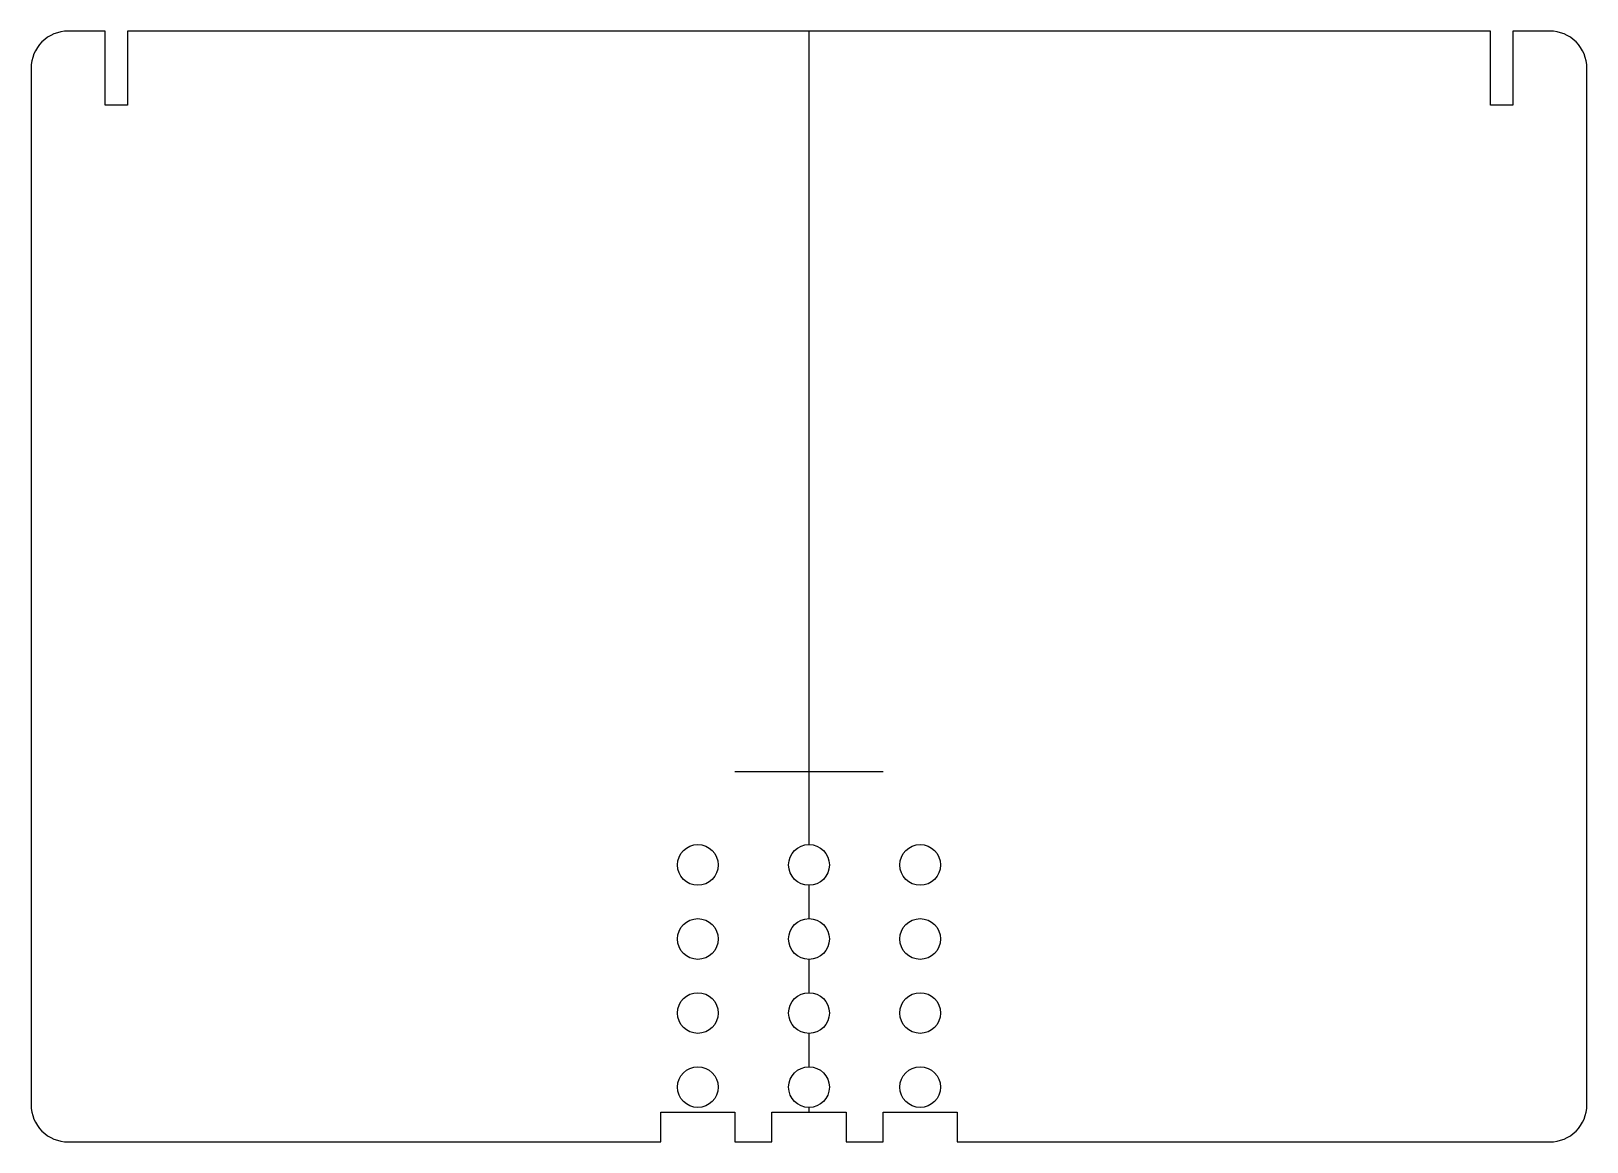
# Model space of a CAD drawing. Header units: millimetres. Extents: x 0 to 210, y -150 to 0.
import ezdxf

# ---------------------------------------------------------------- set-up
doc = ezdxf.new("R2010")
doc.units = ezdxf.units.MM
doc.layers.get('0').update_dxf_attribs({"linetype": 'CONTINUOUS'})

msp = doc.modelspace()

# ---------------------------------------------------------------- linework, layer by layer
for p, q in [((105, -109.85), (105, 0)), ((95, -100), (115, -100)), ((105, -119.85), (105, -115.35)), ((105, -129.85), (105, -125.35)), ((105, -139.85), (105, -135.35)), ((105, -146), (105, -145.35))]:
    msp.add_line(p, q)
msp.add_lwpolyline([(210, -145), (210, -5, 0.414214), (205, 0), (200, 0), (200, -10), (197, -10), (197, 0), (13, 0), (13, -10), (10, -10), (10, 0), (5, 0, 0.414214), (0, -5), (0, -145, 0.414214), (5, -150), (85, -150), (85, -146), (95, -146), (95, -150), (100, -150), (100, -146), (110, -146), (110, -150), (115, -150), (115, -146), (125, -146), (125, -150), (205, -150, 0.414214)], format="xyb", close=True)
for centre in [(90, -112.6), (105, -112.6), (120, -112.6), (90, -122.6), (105, -122.6), (120, -122.6), (90, -132.6), (105, -132.6), (120, -132.6), (90, -142.6), (105, -142.6), (120, -142.6)]:
    msp.add_circle(centre, 2.75)

doc.saveas('drawing.dxf')
